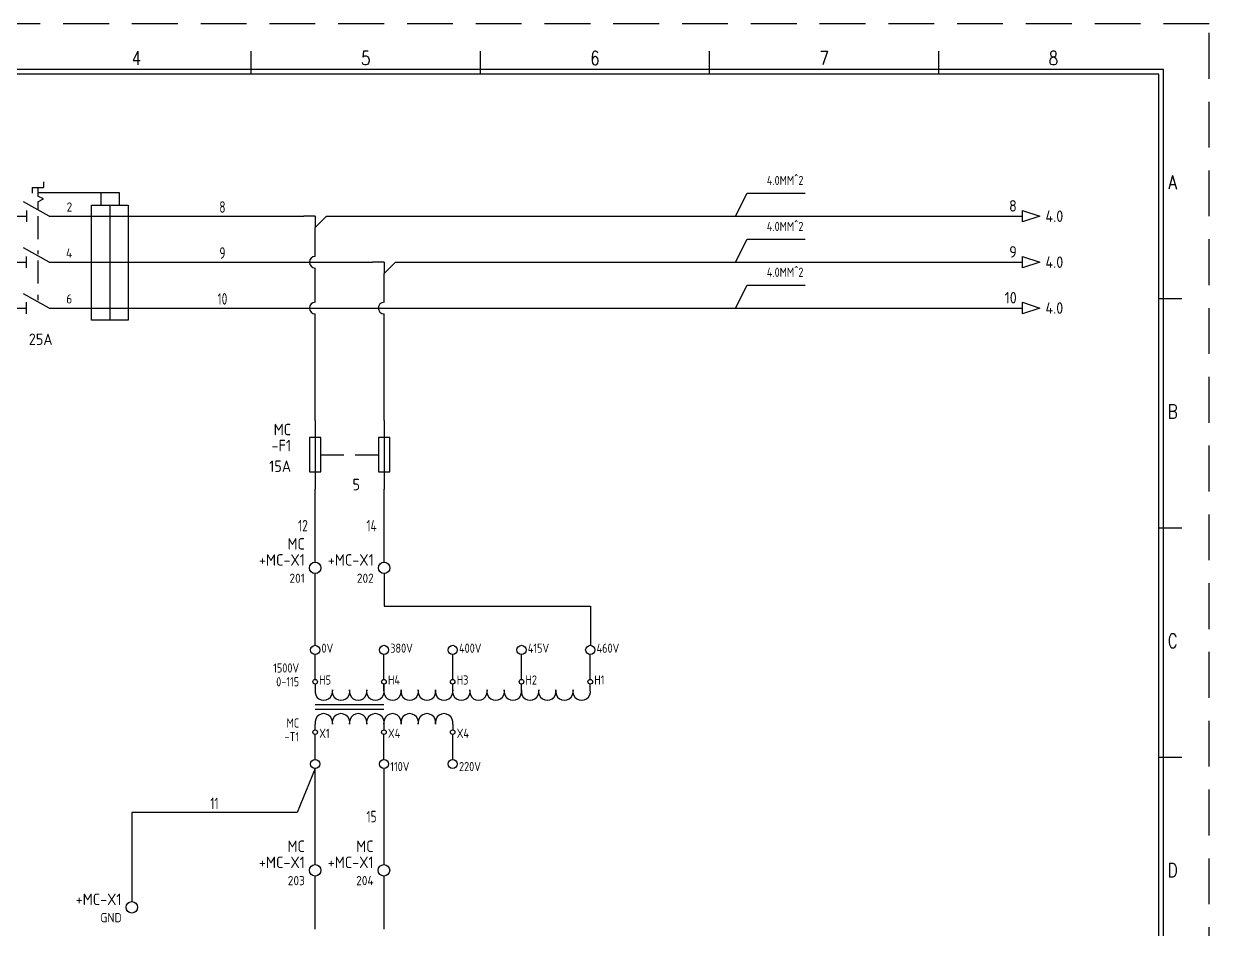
# Model space of a CAD drawing. Extents: x 0 to 420, y 0 to 297.
# Drawn here: x 161.4 to 420, y 99.5 to 297 of the extents above; entities that cross this region are included whole.
import ezdxf
from ezdxf.enums import TextEntityAlignment as Align

# ---------------------------------------------------------------- set-up
doc = ezdxf.new("R2010")
doc.units = 0
doc.header["$LTSCALE"] = 10
doc.linetypes.add('DASHED', pattern=[0.75, 0.5, -0.25])
doc.linetypes.add('DASHEDX2', pattern=[1.5, 1, -0.5])
doc.layers.get('0').update_dxf_attribs({"linetype": 'CONTINUOUS'})
for name, color, linetype in [('COMMENT', 4, 'CONTINUOUS'), ('DESC', 150, 'CONTINUOUS'), ('GRN_2.5mm^2', 3, 'CONTINUOUS'), ('LINK', 9, 'DASHED'), ('LOC', 8, 'CONTINUOUS'), ('MISC', 7, 'CONTINUOUS'), ('RED_2.5mm^2', 1, 'CONTINUOUS'), ('SYMS', 7, 'CONTINUOUS'), ('TAGS', 150, 'CONTINUOUS'), ('TAN_4.0mm^2', 253, 'CONTINUOUS'), ('TERMS', 123, 'CONTINUOUS'), ('WIRENO', 72, 'CONTINUOUS'), ('WIREREF', 52, 'CONTINUOUS'), ('XREF', 7, 'CONTINUOUS'), ('XREFCHILD', 134, 'CONTINUOUS'), ('ZUWAKU', 7, 'CONTINUOUS')]:
    doc.layers.add(name, color=color, linetype=linetype)
doc.styles.get("Standard").update_dxf_attribs({"font": 'romans', "width": 0.8, "bigfont": 'extfont'})
doc.styles.add('WD_IEC', font='isocp2.shx', dxfattribs={"width": 0.9, "height": 4, "bigfont": 'extfont2.shx'})
doc.dimstyles.get("Standard").update_dxf_attribs({"dimtxt": 3, "dimasz": 2, "dimexe": 1.5, "dimexo": 1.5, "dimgap": 1.8, "dimtad": 1, "dimdec": 3, "dimdsep": 46, "dimtxsty": 'Standard', "dimsah": 1, "dimcen": 0, "dimclrd": 4, "dimclre": 4, "dimclrt": 4, "dimadec": 0, "dimazin": 0, "dimtfac": 1, "dimtdec": 3, "dimtmove": 0, "dimatfit": 3, "dimfxl": 1, "dimtolj": 1, "dimtzin": 1, "dimarcsym": 0})

# ---------------------------------------------------------------- blocks, each defined once
blk = doc.blocks.new('VXF1_MULTI')
for p, q in [((0, -8.4375), (0, -9.6875)), ((15, -9.6875), (15, -8.4375)), ((15, -8.4375), (15, -9.6875)), ((30, -9.6875), (30, -8.4375)), ((45, -9.6875), (45, -8.4375)), ((60, -9.6875), (60, -8.4375)), ((0, -12.9375), (15, -12.9375)), ((0, -13.9375), (15, -13.9375)), ((0, -18.4375), (0, -17.1875)), ((15, -17.1875), (15, -18.4375)), ((30, -17.1875), (30, -18.4375))]:
    blk.add_line(p, q)
for centre, radius in [((0, -1), 1), ((15, -1), 1), ((30, -1), 1), ((45, -1), 1), ((60, -1), 1), ((0, -7.9375), 0.5), ((15, -7.9375), 0.5), ((15, -7.9375), 0.5), ((30, -7.9375), 0.5), ((45, -7.9375), 0.5), ((60, -7.9375), 0.5), ((0, -18.9375), 0.5), ((15, -18.9375), 0.5), ((30, -18.9375), 0.5), ((0, -25.875), 1), ((15, -25.875), 1), ((30, -25.875), 1)]:
    blk.add_circle(centre, radius)
for centre, start, end in [((1.875, -10.0625), 168.690068, 11.309932), ((5.625, -10.0625), 168.690068, 11.309932), ((9.375, -10.0625), 168.690068, 11.309932), ((13.125, -10.0625), 168.690068, 11.309932), ((16.875, -10.0625), 168.690068, 11.309932), ((20.625, -10.0625), 168.690068, 11.309932), ((24.375, -10.0625), 168.690068, 11.309932), ((28.125, -10.0625), 168.690068, 11.309932), ((31.875, -10.0625), 168.690068, 11.309932), ((35.625, -10.0625), 168.690068, 11.309932), ((39.375, -10.0625), 168.690068, 11.309932), ((43.125, -10.0625), 168.690068, 11.309932), ((46.875, -10.0625), 168.690068, 11.309932), ((50.625, -10.0625), 168.690068, 11.309932), ((54.375, -10.0625), 168.690068, 11.309932), ((58.125, -10.0625), 168.690068, 11.309932), ((1.875, -16.8125), 348.690068, 191.309932), ((5.625, -16.8125), 348.690068, 191.309932), ((9.375, -16.8125), 348.690068, 191.309932), ((13.125, -16.8125), 348.690068, 191.309932), ((16.875, -16.8125), 348.690068, 191.309932), ((20.625, -16.8125), 348.690068, 191.309932), ((24.375, -16.8125), 348.690068, 191.309932), ((28.125, -16.8125), 348.690068, 191.309932)]:
    blk.add_arc(centre, 1.9121, start, end)
at = {"layer": 'SYMS'}
for p, q in [((0, -7.4375), (0, -2)), ((15, -7.4375), (15, -2)), ((30, -7.4375), (30, -2)), ((45, -7.4375), (45, -2)), ((60, -7.4375), (60, -2)), ((0, -24.875), (0, -19.4375)), ((15, -24.875), (15, -19.4375)), ((30, -24.875), (30, -19.4375))]:
    blk.add_line(p, q, dxfattribs=at)
at = {"style": 'WD_IEC', "flags": 1}
for tag, p in [('X2TERM01', (0, 0)), ('X2TERM02', (15, 0)), ('X2TERM03', (30, 0)), ('X2TERM04', (45, 0)), ('X2TERM05', (60, 0)), ('X8TERM06', (0, -26.875)), ('X8TERM07', (15, -26.875)), ('X8TERM08', (30, -26.875))]:
    blk.add_attdef(tag, p, '', height=0.128, dxfattribs=at)
at = {"style": 'WD_IEC'}
for tag, width, p in [('DESC1', 0.9, (-3.5, -5.9375)), ('DESC2', 0.9, (-3.5, -8.9375)), ('DESC3', 0.9, (-3.5, -11.9375)), ('INST', 0.8, (-3.5, -14.9375)), ('LOC', 0.8, (-3.5, -17.9375)), ('TAG1', 0.9, (-3.5, -20.9375)), ('XREF', 0.8, (-3.5, -23.9375))]:
    blk.add_attdef(tag, text='', height=2, dxfattribs=dict(at, width=width)).set_placement(p, align=Align.RIGHT)
at = {"style": 'WD_IEC', "width": 0.9}
for tag, p in [('RATING1', (67.4375, -11.4375)), ('RATING2', (67.4375, -14.1875)), ('RATING3', (67.4375, -16.9375))]:
    blk.add_attdef(tag, p, '', height=2, dxfattribs=at)
at = {"style": 'WD_IEC', "flags": 1}
for tag, p, width in [('MFG', (-3, -20.9375), 0.8), ('FAMILY', (-3, -20.1875), 0.9), ('ASSYCODE', (-3, -22.4375), 0.9), ('CAT', (-3, -21.6875), 0.8)]:
    blk.add_attdef(tag, p, '', height=0.32, dxfattribs=dict(at, width=width))
at = {"layer": 'SYMS', "style": 'WD_IEC'}
for tag, p in [('TERMDESC01', (1.375, -1.625)), ('TERMDESC02', (16.375, -1.625)), ('TERMDESC03', (31.375, -1.625)), ('TERMDESC04', (46.375, -1.625)), ('TERMDESC05', (61.375, -1.625)), ('TERM01', (0.875, -8.5625)), ('TERM02', (15.875, -8.5625)), ('TERM03', (30.875, -8.5625)), ('TERM04', (45.875, -8.5625)), ('TERM05', (60.875, -8.5625)), ('TERM06', (0.875, -20.1875)), ('TERM07', (15.875, -20.1875)), ('TERM08', (30.875, -20.1875)), ('TERMDESC07', (16.375, -27.4375)), ('TERMDESC08', (31.375, -27.4375))]:
    blk.add_attdef(tag, p, '', height=2, dxfattribs=at)
blk = doc.blocks.new('HDS21')
for p, q in [((2.5, 0), (-3.12, 3.12)), ((-7.5, 0), (-2.5, 0)), ((-7.5, 0), (-3.75, 0)), ((-2.5, -1.25), (-2.5, 1.25)), ((2.5, 0), (7.5, 0))]:
    blk.add_line(p, q)
at = {"style": 'WD_IEC'}
for tag, p in [('INST', (-5, 11.12)), ('LOC', (-5, 7.62)), ('TAG2', (-5, 4.12)), ('DESC1', (-5, -10)), ('DESC2', (-5, -13.5)), ('DESC3', (-5, -17))]:
    blk.add_attdef(tag, text='', height=2.5, dxfattribs=at).set_placement(p, align=Align.RIGHT)
for tag, p, height, flags in [('MFG', (4.92, 12.12), 1.5, 9), ('CAT', (4.92, 9.62), 1.5, 9), ('TERM01', (-7.5, 1), 2, 8), ('X4TERM01', (-7.5, 0), 0.32, 1), ('X2LINK', (0, 1.75), 0.32, 1), ('X8LINK', (0, 0.38), 0.32, 1), ('X1TERM02', (7.5, 0), 0.32, 1), ('CONTACT', (11.25, -2.5), 1, 1), ('ASSYCODE', (11, -4), 1, 1), ('FAMILY', (11, -5.5), 1, 1), ('CATDESC', (11, -7), 1, 1)]:
    blk.add_attdef(tag, p, '', height=height, dxfattribs=dict(at, flags=flags))
at = {"style": 'WD_IEC', "flags": 8}
for tag, height, p in [('TERM02', 2, (7.5, 1)), ('XREF', 2.5, (-5, -6.25))]:
    blk.add_attdef(tag, text='', height=height, dxfattribs=at).set_placement(p, align=Align.RIGHT)
blk = doc.blocks.new('HA1S1')
blk.add_lwpolyline([(0, 1.25), (3.75, 0), (0, -1.25)], close=True)
at = {"style": 'WD_IEC'}
for tag, height, flags, p in [('WIRENO', 2.5, 8, (-1.25, 1)), ('SIGCODE', 1, 1, (5, 1.8))]:
    blk.add_attdef(tag, text='', height=height, dxfattribs=dict(at, flags=flags)).set_placement(p, align=Align.RIGHT)
at = {"style": 'WD_IEC', "flags": 1}
blk.add_attdef('X4TERM01', (0, 0), '', height=0.32, dxfattribs=at)
at = {"style": 'WD_IEC'}
blk.add_attdef('XREF', text='', height=2.5, dxfattribs=at).set_placement((5, 0), align=Align.MIDDLE_LEFT)
blk.add_attdef('DESC1', text='', height=2.5, dxfattribs=at).set_placement((-1.25, -1), align=Align.TOP_RIGHT)
blk = doc.blocks.new('VFU1')
blk.add_line((0, 7.5), (0, -7.5))
blk.add_lwpolyline([(-1.25, 3.75), (-1.25, -3.75), (1.25, -3.75), (1.25, 3.75)], close=True)
at = {"style": 'WD_IEC'}
for tag, p in [('INST', (-5.25, 7.75)), ('LOC', (-5.25, 4.25)), ('TAG1', (-5.25, 0.75)), ('RATING1', (-5.25, -3.75)), ('XREF', (-5.25, -7.75)), ('DESC1', (-5.25, -11.6)), ('DESC2', (-5.25, -15.1)), ('DESC3', (-5.25, -18.6))]:
    blk.add_attdef(tag, text='', height=2.5, dxfattribs=at).set_placement(p, align=Align.RIGHT)
at = {"style": 'WD_IEC', "flags": 1}
for tag, p, height in [('X2TERM01', (0, 7.5), 0.32), ('MFG', (2.75, 6.5), 1.5), ('CAT', (2.75, 4), 1.5), ('X4LINK', (-1.25, 0), 0.32), ('X1LINK', (1.25, 0), 0.32), ('ASSYCODE', (2.25, -4), 1), ('FAMILY', (2.25, -5.5), 1), ('X8TERM02', (0, -7.5), 0.32), ('CATDESC', (2.25, -7), 1)]:
    blk.add_attdef(tag, p, '', height=height, dxfattribs=at)
at = {"style": 'WD_IEC'}
blk.add_attdef('TERM01', text='', height=2, rotation=90, dxfattribs=at).set_placement((-1, 7.5), align=Align.RIGHT)
blk.add_attdef('TERM02', (-1, -7.5), '', height=2, rotation=90, dxfattribs=at)
blk = doc.blocks.new('VFU2')
blk.add_line((0, 7.5), (0, -7.5))
blk.add_lwpolyline([(-1.25, 3.75), (-1.25, -3.75), (1.25, -3.75), (1.25, 3.75)], close=True)
at = {"style": 'WD_IEC'}
for tag, p in [('INST', (-5.25, 7.75)), ('LOC', (-5.25, 4.25)), ('TAG2', (-5.25, 0.75)), ('RATING1', (-5.25, -3.75)), ('XREF', (-5.25, -7.75)), ('DESC1', (-5.25, -11.6)), ('DESC2', (-5.25, -15.1)), ('DESC3', (-5.25, -18.6))]:
    blk.add_attdef(tag, text='', height=2.5, dxfattribs=at).set_placement(p, align=Align.RIGHT)
at = {"style": 'WD_IEC', "flags": 1}
for tag, p, height in [('X2TERM01', (0, 7.5), 0.32), ('MFG', (2.75, 6.5), 1.5), ('CAT', (2.75, 4), 1.5), ('X4LINK', (-1.25, 0), 0.32), ('X1LINK', (1.25, 0), 0.32), ('ASSYCODE', (2.25, -4), 1), ('FAMILY', (2.25, -5.5), 1), ('X8TERM02', (0, -7.5), 0.32), ('CATDESC', (2.25, -7), 1)]:
    blk.add_attdef(tag, p, '', height=height, dxfattribs=at)
at = {"style": 'WD_IEC'}
blk.add_attdef('TERM01', text='', height=2, rotation=90, dxfattribs=at).set_placement((-1, 7.5), align=Align.RIGHT)
blk.add_attdef('TERM02', (-1, -7.5), '', height=2, rotation=90, dxfattribs=at)
blk = doc.blocks.new('VT0002')
blk.add_circle((0, 0), 1.25)
at = {"style": 'WD_IEC', "flags": 1}
for tag, p, height in [('ASSYCODE', (2.75, 10.75), 1), ('CATDESC', (2.75, 9.25), 1), ('MFG', (2.75, 7.25), 1.5), ('CAT', (2.75, 4.75), 1.5), ('X2PIN01', (0, 2.25), 0.4), ('X4TERM01', (-1.25, 0), 0.32), ('X4PIN01', (-1.25, 1), 0.4), ('X4TERMDESC01', (-1.25, 0.5), 0.4), ('X2TERM01', (0, 1.25), 0.32), ('X2TERMDESC01', (0, 1.75), 0.4), ('X8PIN01', (0, -0.25), 0.4), ('X1TERM01', (1.25, 0), 0.32), ('X1PIN01', (1.25, 1), 0.4), ('X1TERMDESC01', (1.25, 0.5), 0.4), ('X8TERM01', (0, -1.25), 0.32), ('X8TERMDESC01', (0, -0.75), 0.4), ('LINKTERM', (0, -2), 0.4), ('STRIPSEQ', (0, -3), 0.4)]:
    blk.add_attdef(tag, p, '', height=height, dxfattribs=at)
at = {"style": 'WD_IEC'}
for tag, p in [('INST', (-2.25, 7.5)), ('LOC', (-2.25, 4))]:
    blk.add_attdef(tag, text='', height=2.5, dxfattribs=at).set_placement(p, align=Align.RIGHT)
at = {"style": 'WD_IEC', "flags": 8}
for tag, height, p in [('TAGSTRIP', 2.5, (-2.25, 0.5)), ('TERM01', 2, (-2.25, -3.25))]:
    blk.add_attdef(tag, text='', height=height, dxfattribs=at).set_placement(p, align=Align.RIGHT)
blk = doc.blocks.new('HDS11')
for p, q in [((-1.25, 6.25), (1.25, 6.25)), ((-1.25, 6.25), (-1.25, 5)), ((0, 6.25), (0, 4.38)), ((1.25, 7.5), (1.25, 6.25)), ((2.5, 0), (-3.12, 3.12)), ((1.25, 3.75), (0, 4.38)), ((0, 3.12), (1.25, 3.75)), ((0, 3.12), (0, 1.39)), ((-7.5, 0), (-2.5, 0)), ((-2.5, 1.25), (-2.5, -1.25)), ((2.5, 0), (7.5, 0))]:
    blk.add_line(p, q)
at = {"style": 'WD_IEC'}
for tag, p in [('INST', (-5, 11.12)), ('LOC', (-5, 7.62)), ('TAG1', (-5, 4.12)), ('RATING1', (-5, -7.5)), ('DESC1', (-5, -15)), ('DESC2', (-5, -18.5)), ('DESC3', (-5, -22))]:
    blk.add_attdef(tag, text='', height=2.5, dxfattribs=at).set_placement(p, align=Align.RIGHT)
for tag, p, height, flags in [('MFG', (4.92, 12.12), 1.5, 9), ('CAT', (4.92, 9.62), 1.5, 9), ('TERM01', (-7.5, 1), 2, 8), ('X4TERM01', (-7.5, 0), 0.32, 1), ('X8LINK', (0, 0), 0.32, 1), ('X1TERM02', (7.5, 0), 0.32, 1), ('ASSYCODE', (12.25, -2.75), 1, 1), ('FAMILY', (12.25, -4.25), 1, 1), ('CATDESC', (12.25, -5.75), 1, 1), ('CONTACT', (12.5, -7.5), 1, 1)]:
    blk.add_attdef(tag, p, '', height=height, dxfattribs=dict(at, flags=flags))
at = {"style": 'WD_IEC', "flags": 8}
blk.add_attdef('TERM02', text='', height=2, dxfattribs=at).set_placement((7.5, 1), align=Align.RIGHT)
at = {"lineweight": 15, "style": 'WD_IEC'}
blk.add_attdef('XREF', text='', height=2.5, dxfattribs=at).set_placement((-5, -11.25), align=Align.RIGHT)
blk = doc.blocks.new('WD_WNH')
at = {"linetype": 'Continuous', "style": 'WD_IEC', "width": 0.8}
blk.add_attdef('WIRENO', text='', height=2.5, dxfattribs=at).set_placement((0, 0.75), align=Align.CENTER)
at = {"style": 'WD_IEC', "flags": 1}
for tag, p in [('W08USER', (0, 0.375)), ('W04USER', (0, 0.875)), ('W05USER', (0, 0.75)), ('W09USER', (0, 0.25)), ('W03USER', (0, 1)), ('W06USER', (0, 0.625)), ('W07USER', (0, 0.5)), ('W02USER', (0, 1.125)), ('W01USER', (0, 1.25)), ('W10USER', (0, 0.125))]:
    blk.add_attdef(tag, text='', height=0.08, dxfattribs=at).set_placement(p, align=Align.CENTER)
blk = doc.blocks.new('WD_WNV')
at = {"linetype": 'Continuous', "style": 'WD_IEC', "width": 0.8}
blk.add_attdef('WIRENO', text='', height=2.5, dxfattribs=at).set_placement((-1.6, 0), align=Align.MIDDLE_RIGHT)
at = {"style": 'WD_IEC', "flags": 1}
for tag, p in [('W08USER', (-1, 0.375)), ('W04USER', (-1, 0.875)), ('W05USER', (-1, 0.75)), ('W09USER', (-1, 0.25)), ('W03USER', (-1, 1)), ('W06USER', (-1, 0.625)), ('W07USER', (-1, 0.5)), ('W02USER', (-1, 1.125)), ('W01USER', (-1, 1.25)), ('W10USER', (-1, 0.125))]:
    blk.add_attdef(tag, text='', height=0.08, dxfattribs=at).set_placement(p, align=Align.CENTER)
blk = doc.blocks.new('JIS_border_a3(L)')
at = {"layer": 'ZUWAKU', "color": 5, "linetype": 'DASHEDX2'}
for p, q in [((420, 297), (0, 297)), ((420, 0), (420, 297))]:
    blk.add_line(p, q, dxfattribs=at)
at = {"layer": 'ZUWAKU'}
for p, q in [((211, 286), (211, 291)), ((261, 286), (261, 291)), ((311, 286), (311, 291)), ((361, 286), (361, 291)), ((414, 237), (409, 237)), ((414, 187), (409, 187)), ((414, 137), (409, 137))]:
    blk.add_line(p, q, dxfattribs=at)
at = {"layer": 'ZUWAKU', "color": 5}
for p, q in [((410, 287), (10, 287)), ((409, 286), (11, 286)), ((409, 11), (409, 286)), ((410, 10), (410, 287))]:
    blk.add_line(p, q, dxfattribs=at)
at = {"layer": 'COMMENT', "width": 0.8}
for s, p in [('4', (186, 289.5)), ('5', (236, 289.5)), ('6', (286, 289.5)), ('7', (336, 289.5)), ('8', (386, 289.5)), ('A', (412, 262.43)), ('B', (412, 212.43)), ('C', (412, 162.43)), ('D', (412, 112.43))]:
    blk.add_text(s, height=3, dxfattribs=at).set_placement(p, align=Align.MIDDLE)
blk = doc.blocks.new('HT0_184')
at = {"layer": 'TAN_4.0mm^2'}
for p, q in [((0, 0), (-2.5, 0)), ((0, 0), (0, -2.5)), ((0, -2.5), (2.5, 0))]:
    blk.add_line(p, q, dxfattribs=at)
at = {"layer": 'TAN_4.0mm^2', "style": 'WD_IEC', "flags": 1}
for tag, p in [('X4TERM01', (-2.5, 0)), ('X1TERM01', (2.5, 0)), ('X8TERM01', (0, -2.5)), ('WDWSEQ', (1.53, -1.26))]:
    blk.add_attdef(tag, p, '', height=0.4, dxfattribs=at)

msp = doc.modelspace()

# ---------------------------------------------------------------- linework, layer by layer
at = {"layer": 'GRN_2.5mm^2'}
for p, q in [((224.97, 134.58), (221.01, 125)), ((185, 125), (184.99, 105.57)), ((221.01, 125), (185, 125))]:
    msp.add_line(p, q, dxfattribs=at)
at = {"layer": 'LINK'}
for points in [[(164.48, 255.03), (164.48, 246.75)], [(164.48, 245.38), (164.48, 236.75)], [(226.22, 203.01), (238.75, 203.01)]]:
    msp.add_lwpolyline(points, dxfattribs=at)
at = {"layer": 'RED_2.5mm^2'}
for p, q in [((224.97, 179.58), (224.97, 195.51)), ((240, 179.58), (240, 195.51)), ((224.97, 161.45), (224.97, 177.08)), ((240, 177.08), (240, 169.99)), ((240, 169.99), (285, 169.99)), ((285, 169.99), (285, 161.45)), ((224.97, 113.64), (224.97, 134.58)), ((239.97, 134.58), (239.97, 113.64)), ((224.97, 99.53), (224.97, 111.14)), ((239.97, 111.14), (239.97, 99.53))]:
    msp.add_line(p, q, dxfattribs=at)
at = {"layer": 'SYMS'}
for p, q in [((164.48, 260.22), (182.2, 260.22)), ((178.2, 260.22), (178.2, 257.46)), ((182.2, 260.22), (182.2, 257.46)), ((180.2, 257.46), (180.2, 232.33))]:
    msp.add_line(p, q, dxfattribs=at)
msp.add_lwpolyline([(176.2, 257.46), (184.2, 257.46), (184.2, 232.33), (176.2, 232.33)], close=True, dxfattribs=at)
at = {"layer": 'TAN_4.0mm^2'}
for p, q in [((171.98, 255.03), (222.47, 255.03)), ((227.47, 255.03), (379.26, 255.03)), ((224.97, 246.27), (224.97, 252.53)), ((171.98, 245), (237.5, 245)), ((224.97, 236.27), (224.97, 243.73)), ((242.5, 245), (379.26, 245)), ((240, 236.27), (240, 242.5)), ((171.98, 235), (379.26, 235)), ((224.97, 210.51), (224.97, 233.73)), ((240, 210.51), (240, 233.73))]:
    msp.add_line(p, q, dxfattribs=at)
for centre in [(224.97, 245), (224.97, 235), (240, 235)]:
    msp.add_arc(centre, 1.27, 90, 270, dxfattribs=at)

# ---------------------------------------------------------------- block references
msp.add_blockref('JIS_border_a3(L)', (0, 0))
at = {"layer": 'SYMS'}
ref = msp.add_blockref('HDS11', (164.48, 255.03), dxfattribs=at)
ref.add_attrib('TAG1', '-Q2', dxfattribs={"layer": 'TAGS', "height": 2.5, "style": 'WD_IEC'}).set_placement((159.16, 260.28), align=Align.RIGHT)
ref.add_attrib('RATING1', '25A', dxfattribs={"layer": 'MISC', "height": 2.5, "style": 'WD_IEC'}).set_placement((167.69, 226.94), align=Align.RIGHT)
ref.add_attrib('DESC1', 'FRONT MOUNTED SW', dxfattribs={"layer": 'DESC', "height": 2.5, "style": 'WD_IEC'}).set_placement((158.34, 268.15), align=Align.RIGHT)
ref.add_attrib('TERM01', '1', (156.98, 256.03), dxfattribs={"layer": 'TERMS', "height": 2, "style": 'WD_IEC', "flags": 8})
ref.add_attrib('TERM02', '2', dxfattribs={"layer": 'TERMS', "height": 2, "style": 'WD_IEC', "flags": 8}).set_placement((171.98, 256.03), align=Align.RIGHT)
ref = msp.add_blockref('HA1S1', (379.26, 255.03), dxfattribs=at)
ref.add_attrib('WIRENO', '8', dxfattribs={"layer": 'WIREREF', "height": 2.5, "style": 'WD_IEC', "flags": 8}).set_placement((378.01, 256.03), align=Align.RIGHT)
ref.add_attrib('XREF', '4.0', dxfattribs={"layer": 'XREF', "height": 2.5, "style": 'WD_IEC'}).set_placement((384.26, 255.03), align=Align.MIDDLE_LEFT)
ref = msp.add_blockref('HA1S1', (379.26, 245), dxfattribs=at)
ref.add_attrib('WIRENO', '9', dxfattribs={"layer": 'WIREREF', "height": 2.5, "style": 'WD_IEC', "flags": 8}).set_placement((378.01, 246), align=Align.RIGHT)
ref.add_attrib('XREF', '4.0', dxfattribs={"layer": 'XREF', "height": 2.5, "style": 'WD_IEC'}).set_placement((384.26, 245), align=Align.MIDDLE_LEFT)
ref = msp.add_blockref('HDS21', (164.48, 245), dxfattribs=at)
ref.add_attrib('TERM01', '3', (156.98, 246), dxfattribs={"layer": 'TERMS', "height": 2, "style": 'WD_IEC', "flags": 8})
ref.add_attrib('TERM02', '4', dxfattribs={"layer": 'TERMS', "height": 2, "style": 'WD_IEC', "flags": 8}).set_placement((171.98, 246), align=Align.RIGHT)
ref = msp.add_blockref('HDS21', (164.48, 235), dxfattribs=at)
ref.add_attrib('TERM01', '5', (156.98, 236), dxfattribs={"layer": 'TERMS', "height": 2, "style": 'WD_IEC', "flags": 8})
ref.add_attrib('TERM02', '6', dxfattribs={"layer": 'TERMS', "height": 2, "style": 'WD_IEC', "flags": 8}).set_placement((171.98, 236), align=Align.RIGHT)
ref = msp.add_blockref('HA1S1', (379.26, 235), dxfattribs=at)
ref.add_attrib('WIRENO', '10', dxfattribs={"layer": 'WIREREF', "height": 2.5, "style": 'WD_IEC', "flags": 8}).set_placement((378.01, 236), align=Align.RIGHT)
ref.add_attrib('XREF', '4.0', dxfattribs={"layer": 'XREF', "height": 2.5, "style": 'WD_IEC'}).set_placement((384.26, 235), align=Align.MIDDLE_LEFT)
ref = msp.add_blockref('VFU1', (224.97, 203.01), dxfattribs=at)
ref.add_attrib('TAG1', '-F1', dxfattribs={"layer": 'TAGS', "height": 2.5, "style": 'WD_IEC'}).set_placement((219.72, 203.76), align=Align.RIGHT)
ref.add_attrib('LOC', 'MC', dxfattribs={"layer": 'LOC', "height": 2.5, "style": 'WD_IEC'}).set_placement((219.72, 207.26), align=Align.RIGHT)
ref.add_attrib('RATING1', '15A', dxfattribs={"layer": 'MISC', "height": 2.5, "style": 'WD_IEC'}).set_placement((219.72, 199.26), align=Align.RIGHT)
ref = msp.add_blockref('VFU2', (240, 203.01), dxfattribs=at)
ref.add_attrib('XREF', '5', dxfattribs={"layer": 'XREFCHILD', "height": 2.5, "style": 'WD_IEC'}).set_placement((234.75, 195.26), align=Align.RIGHT)
ref = msp.add_blockref('VT0002', (224.97, 178.33), dxfattribs=at)
ref.add_attrib('TAGSTRIP', '+MC-X1', dxfattribs={"layer": 'TAGS', "height": 2.5, "style": 'WD_IEC', "flags": 8}).set_placement((222.72, 178.83), align=Align.RIGHT)
ref.add_attrib('LOC', 'MC', dxfattribs={"layer": 'LOC', "height": 2.5, "style": 'WD_IEC'}).set_placement((222.72, 182.33), align=Align.RIGHT)
ref.add_attrib('TERM01', '201', dxfattribs={"layer": 'TERMS', "height": 2, "style": 'WD_IEC', "flags": 8}).set_placement((222.72, 175.08), align=Align.RIGHT)
ref = msp.add_blockref('VT0002', (240, 178.33), dxfattribs=at)
ref.add_attrib('TAGSTRIP', '+MC-X1', dxfattribs={"layer": 'TAGS', "height": 2.5, "style": 'WD_IEC', "flags": 8}).set_placement((237.75, 178.83), align=Align.RIGHT)
ref.add_attrib('TERM01', '202', dxfattribs={"layer": 'TERMS', "height": 2, "style": 'WD_IEC', "flags": 8}).set_placement((237.75, 175.08), align=Align.RIGHT)
ref = msp.add_blockref('VXF1_MULTI', (224.97, 161.45), dxfattribs=at)
ref.add_attrib('TAG1', '-T1', dxfattribs={"layer": 'TAGS', "height": 2, "style": 'WD_IEC', "width": 0.9}).set_placement((221.47, 140.51), align=Align.RIGHT)
ref.add_attrib('LOC', 'MC', dxfattribs={"layer": 'LOC', "height": 2, "style": 'WD_IEC', "width": 0.9}).set_placement((221.47, 143.51), align=Align.RIGHT)
ref.add_attrib('DESC2', '0-115', dxfattribs={"layer": 'DESC', "height": 2, "style": 'WD_IEC', "width": 0.9}).set_placement((221.47, 152.51), align=Align.RIGHT)
ref.add_attrib('DESC1', '1500V', dxfattribs={"layer": 'DESC', "height": 2, "style": 'WD_IEC', "width": 0.9}).set_placement((221.47, 155.51), align=Align.RIGHT)
ref.add_attrib('TERM06', 'X1', (225.85, 141.26), dxfattribs={"layer": 'TERMS', "height": 2, "style": 'WD_IEC', "width": 0.9})
ref.add_attrib('TERMDESC01', '0V', (226.35, 159.83), dxfattribs={"layer": 'TERMS', "height": 2, "style": 'WD_IEC', "width": 0.9})
ref.add_attrib('TERMDESC02', '380V', (241.35, 159.83), dxfattribs={"layer": 'TERMS', "height": 2, "style": 'WD_IEC', "width": 0.9})
ref.add_attrib('TERMDESC03', '400V', (256.35, 159.83), dxfattribs={"layer": 'TERMS', "height": 2, "style": 'WD_IEC', "width": 0.9})
ref.add_attrib('TERMDESC04', '415V', (271.35, 159.83), dxfattribs={"layer": 'TERMS', "height": 2, "style": 'WD_IEC', "width": 0.9})
ref.add_attrib('TERMDESC05', '460V', (286.35, 159.83), dxfattribs={"layer": 'TERMS', "height": 2, "style": 'WD_IEC', "width": 0.9})
ref.add_attrib('TERM07', 'X4', (240.85, 141.26), dxfattribs={"layer": 'TERMS', "height": 2, "style": 'WD_IEC', "width": 0.9})
ref.add_attrib('TERM08', 'X4', (255.85, 141.26), dxfattribs={"layer": 'TERMS', "height": 2, "style": 'WD_IEC', "width": 0.9})
ref.add_attrib('TERM01', 'H5', (225.85, 152.89), dxfattribs={"layer": 'TERMS', "height": 2, "style": 'WD_IEC', "width": 0.9})
ref.add_attrib('TERM02', 'H4', (240.85, 152.89), dxfattribs={"layer": 'TERMS', "height": 2, "style": 'WD_IEC', "width": 0.9})
ref.add_attrib('TERM03', 'H3', (255.85, 152.89), dxfattribs={"layer": 'TERMS', "height": 2, "style": 'WD_IEC', "width": 0.9})
ref.add_attrib('TERM04', 'H2', (270.85, 152.89), dxfattribs={"layer": 'TERMS', "height": 2, "style": 'WD_IEC', "width": 0.9})
ref.add_attrib('TERM05', 'H1', (285.85, 152.89), dxfattribs={"layer": 'TERMS', "height": 2, "style": 'WD_IEC', "width": 0.9})
ref.add_attrib('TERMDESC07', '110V', (241.35, 134.01), dxfattribs={"layer": 'TERMS', "height": 2, "style": 'WD_IEC', "width": 0.9})
ref.add_attrib('TERMDESC08', '220V', (256.35, 134.01), dxfattribs={"layer": 'TERMS', "height": 2, "style": 'WD_IEC', "width": 0.9})
ref = msp.add_blockref('VT0002', (224.97, 112.39), dxfattribs=at)
ref.add_attrib('TAGSTRIP', '+MC-X1', dxfattribs={"layer": 'TAGS', "height": 2.5, "style": 'WD_IEC', "flags": 8}).set_placement((222.72, 112.89), align=Align.RIGHT)
ref.add_attrib('LOC', 'MC', dxfattribs={"layer": 'LOC', "height": 2.5, "style": 'WD_IEC'}).set_placement((222.72, 116.39), align=Align.RIGHT)
ref.add_attrib('TERM01', '203', dxfattribs={"layer": 'TERMS', "height": 2, "style": 'WD_IEC', "flags": 8}).set_placement((222.72, 109.14), align=Align.RIGHT)
ref = msp.add_blockref('VT0002', (239.97, 112.39), dxfattribs=at)
ref.add_attrib('TAGSTRIP', '+MC-X1', dxfattribs={"layer": 'TAGS', "height": 2.5, "style": 'WD_IEC', "flags": 8}).set_placement((237.72, 112.89), align=Align.RIGHT)
ref.add_attrib('LOC', 'MC', dxfattribs={"layer": 'LOC', "height": 2.5, "style": 'WD_IEC'}).set_placement((237.72, 116.39), align=Align.RIGHT)
ref.add_attrib('TERM01', '204', dxfattribs={"layer": 'TERMS', "height": 2, "style": 'WD_IEC', "flags": 8}).set_placement((237.72, 109.14), align=Align.RIGHT)
ref = msp.add_blockref('VT0002', (184.99, 104.32), dxfattribs=at)
ref.add_attrib('TAGSTRIP', '+MC-X1', dxfattribs={"layer": 'TAGS', "height": 2.5, "style": 'WD_IEC', "flags": 8}).set_placement((182.74, 104.82), align=Align.RIGHT)
ref.add_attrib('TERM01', 'GND', dxfattribs={"layer": 'TERMS', "height": 2, "style": 'WD_IEC', "flags": 8}).set_placement((182.74, 101.07), align=Align.RIGHT)
at = {"layer": 'TAN_4.0mm^2'}
for p in [(224.97, 255.03), (240, 245)]:
    msp.add_blockref('HT0_184', p, dxfattribs=at)
at = {"layer": 'WIRENO'}
ref = msp.add_blockref('WD_WNH', (204.74, 255.03), dxfattribs=at)
ref.add_attrib('WIRENO', '8', dxfattribs={"linetype": 'Continuous', "height": 2.5, "style": 'WD_IEC', "width": 0.8}).set_placement((204.74, 255.78), align=Align.CENTER)
ref = msp.add_blockref('WD_WNH', (204.74, 245), dxfattribs=at)
ref.add_attrib('WIRENO', '9', dxfattribs={"linetype": 'Continuous', "height": 2.5, "style": 'WD_IEC', "width": 0.8}).set_placement((204.74, 245.75), align=Align.CENTER)
ref = msp.add_blockref('WD_WNH', (204.74, 235), dxfattribs=at)
ref.add_attrib('WIRENO', '10', dxfattribs={"linetype": 'Continuous', "height": 2.5, "style": 'WD_IEC', "width": 0.8}).set_placement((204.74, 235.75), align=Align.CENTER)
ref = msp.add_blockref('WD_WNV', (224.97, 187.54), dxfattribs=at)
ref.add_attrib('WIRENO', '12', dxfattribs={"linetype": 'Continuous', "height": 2.5, "style": 'WD_IEC', "width": 0.8}).set_placement((223.37, 187.54), align=Align.MIDDLE_RIGHT)
ref = msp.add_blockref('WD_WNV', (240, 187.54), dxfattribs=at)
ref.add_attrib('WIRENO', '14', dxfattribs={"linetype": 'Continuous', "height": 2.5, "style": 'WD_IEC', "width": 0.8}).set_placement((238.4, 187.54), align=Align.MIDDLE_RIGHT)
ref = msp.add_blockref('WD_WNH', (203, 125), dxfattribs=at)
ref.add_attrib('WIRENO', '11', dxfattribs={"linetype": 'Continuous', "height": 2.5, "style": 'WD_IEC', "width": 0.8}).set_placement((203, 125.75), align=Align.CENTER)
ref = msp.add_blockref('WD_WNV', (239.97, 124.11), dxfattribs=at)
ref.add_attrib('WIRENO', '15', dxfattribs={"linetype": 'Continuous', "height": 2.5, "style": 'WD_IEC', "width": 0.8}).set_placement((238.37, 124.11), align=Align.MIDDLE_RIGHT)

# ---------------------------------------------------------------- texts
at = {"layer": 'MISC', "char_height": 2, "attachment_point": 7, "style": 'WD_IEC'}
for insert in [(323.49, 261.83), (323.49, 251.8), (323.49, 241.8)]:
    msp.add_mtext('\\A1;4.0MM^ 2', dxfattribs=dict(at, insert=insert))

# ---------------------------------------------------------------- leaders
at = {"layer": 'SYMS', "annotation_type": 0, "has_hookline": 1, "hookline_direction": 0, "text_width": 8.39}
for points in [[(316.69, 255.03), (319.19, 260.03), (321.69, 260.03)], [(316.69, 245), (319.19, 250), (321.69, 250)], [(316.69, 235), (319.19, 240), (321.69, 240)]]:
    msp.add_leader(points, dimstyle='Standard', override={"dimtxt": 2, "dimldrblk": 'None'}, dxfattribs=at)

doc.saveas('drawing.dxf')
